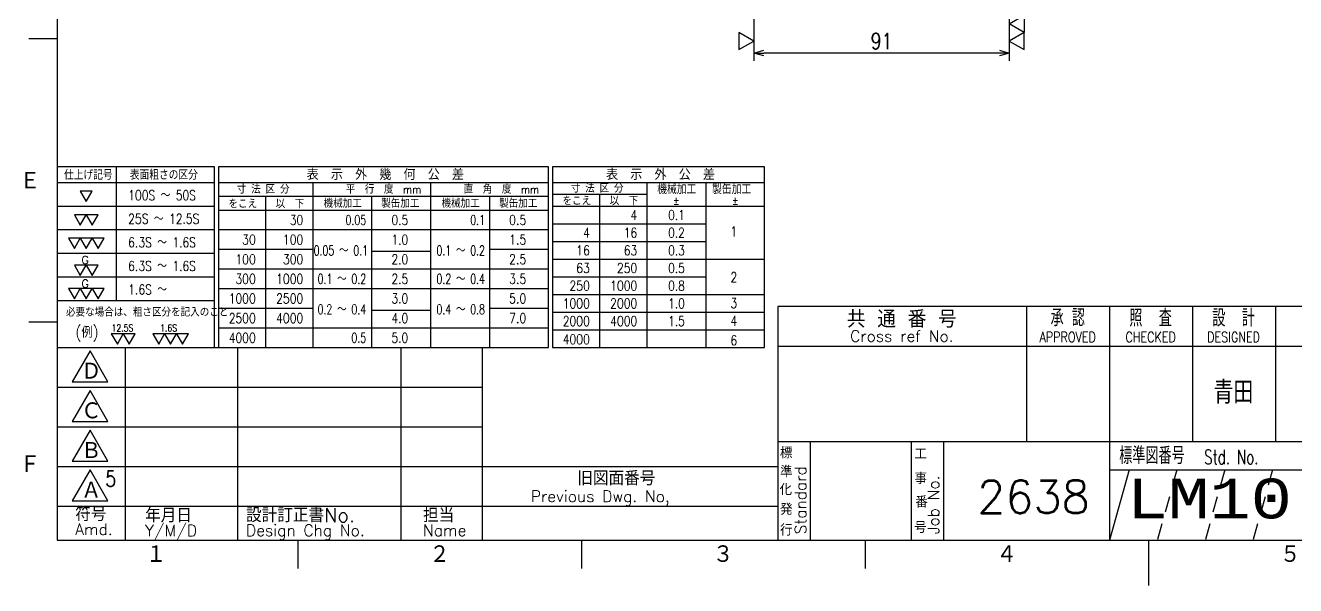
# Model space of a CAD drawing. Extents: x 0 to 1442, y 0 to 840.
# Drawn here: x 633.1 to 1085.6, y 4 to 203.7 of the extents above; entities that cross this region are included whole.
import ezdxf
from ezdxf.enums import TextEntityAlignment as Align

# ---------------------------------------------------------------- set-up
doc = ezdxf.new("R2010")
doc.units = 0
doc.header["$LTSCALE"] = 1.4142
doc.linetypes.add('GEN3A', pattern=[3.5, 2, -1.5])
doc.layers.get('0').update_dxf_attribs({"linetype": 'CONTINUOUS'})
doc.layers.get('DEFPOINTS').update_dxf_attribs({"linetype": 'CONTINUOUS'})
for name, color, linetype in [('2', 5, 'CONTINUOUS'), ('4', 3, 'CONTINUOUS'), ('5', 3, 'CONTINUOUS'), ('6', 52, 'CONTINUOUS'), ('8', 1, 'CONTINUOUS'), ('RAHM2', 1, 'CONTINUOUS')]:
    doc.layers.add(name, color=color, linetype=linetype)
doc.layers.add('AM_6', color=140, linetype='CONTINUOUS', lineweight=35)
doc.styles.add('DIMENSION', font='monotxt.shx', dxfattribs={"bigfont": 'bigfont.shx'})
doc.styles.get("Standard").update_dxf_attribs({"font": 'romans.shx', "width": 0.8, "bigfont": 'extfont.shx'})
doc.dimstyles.new('GEN-ISO', dxfattribs={"dimscale": 1.41421, "dimtxt": 4, "dimasz": 2.5, "dimexe": 2, "dimexo": 1, "dimgap": 1, "dimtad": 3, "dimdec": 3, "dimrnd": 0.001, "dimdsep": 46, "dimtxsty": 'Standard', "dimblk": 'OPEN30', "dimcen": 0, "dimclrt": 52, "dimadec": 0, "dimazin": 0, "dimtp": 0.1, "dimtm": 0.1, "dimtfac": 0.6, "dimtdec": 3, "dimtmove": 0, "dimatfit": 3, "dimldrblk": 'OPEN30', "dimfxl": 1, "dimarcsym": 0})

# ---------------------------------------------------------------- blocks, each defined once
blk = doc.blocks.new('1A3ﾌﾞﾋﾝ')
at = {"layer": 'RAHM2', "color": 5, "linetype": 'Continuous'}
for p, q in [((25, 287), (25, 10)), ((20, 98.5), (25, 98.5)), ((20, 48.5), (25, 48.5)), ((25, 10), (410, 10)), ((67.5, 5), (67.5, 10)), ((117.5, 5), (117.5, 10)), ((217.5, 2), (217.5, 10))]:
    blk.add_line(p, q, dxfattribs=at)
at = {"layer": 'RAHM2', "color": 7, "linetype": 'Continuous'}
for p, q in [((195.93, 51.26), (195.93, 27.42)), ((210.55, 51.26), (210.55, 10)), ((225.18, 51.26), (225.18, 27.42)), ((239.8, 51.26), (239.8, 27.42)), ((25, 44), (100, 44)), ((37, 44), (37, 10)), ((56.8, 44), (56.8, 10)), ((85.6, 44), (85.6, 10)), ((100, 10), (100, 44)), ((152.05, 44.26), (410, 44.26)), ((25, 37), (100, 37)), ((25, 30), (100, 30)), ((152.05, 27.42), (410, 27.42)), ((157.77, 27.42), (157.77, 10)), ((175.59, 27.42), (175.59, 10)), ((181.3, 27.42), (181.3, 10)), ((25, 23), (100, 23)), ((100, 23), (152.05, 23)), ((210.55, 22.42), (298.3, 22.42)), ((25, 16), (100, 16)), ((100, 16), (152.05, 16)), ((167.5, 5), (167.5, 10))]:
    blk.add_line(p, q, dxfattribs=at)
at = {"layer": 'RAHM2', "color": 3, "linetype": 'Continuous'}
blk.add_line((214.02, 22.42), (210.55, 10), dxfattribs=at)
at = {"layer": 'RAHM2', "color": 3, "linetype": 'GEN3A'}
for p, q in [((222.44, 22.42), (218.98, 10)), ((230.87, 22.42), (227.41, 10)), ((239.3, 22.42), (235.84, 10))]:
    blk.add_line(p, q, dxfattribs=at)
at = {"layer": 'RAHM2', "color": 5, "linetype": 'Continuous'}
blk.add_lwpolyline([(410, 51.26), (152.05, 51.26), (152.05, 10)], dxfattribs=at)
at = {"layer": 'RAHM2', "color": 7, "linetype": 'Continuous'}
for points in [[(30.79, 43.41), (27.65, 37.97), (33.92, 37.97)], [(30.79, 36.41), (27.65, 30.97), (33.92, 30.97)], [(30.79, 29.41), (27.65, 23.97), (33.92, 23.97)], [(30.79, 22.41), (27.65, 16.97), (33.92, 16.97)]]:
    blk.add_lwpolyline(points, close=True, dxfattribs=at)
at = {"layer": 'RAHM2', "color": 5, "linetype": 'Continuous'}
for s, p in [('Ｅ', (18.36, 71.74)), ('Ｆ', (18.36, 21.74)), ('１', (40.6, 5.87)), ('２', (90.6, 5.87)), ('３', (140.6, 5.87)), ('４', (190.6, 5.87)), ('５', (240.6, 5.87))]:
    blk.add_text(s, height=3.31, dxfattribs=at).set_placement(p)
at = {"layer": 'RAHM2', "color": 7, "linetype": 'Continuous'}
for s, height, p in [('共 通 番 号', 3, (173.93, 49.14)), ('Cross ref No.', 2, (173.93, 46.01))]:
    blk.add_text(s, height=height, dxfattribs=at).set_placement(p, align=Align.MIDDLE)
for s, height, width, p in [('承 認', 3, 0.7, (203.18, 49.35)), ('照  査', 3, 0.7, (217.8, 49.35)), ('設  計', 3, 0.7, (232.43, 49.35)), ('APPROVED', 1.8, 0.8, (203.18, 45.85)), ('CHECKED', 1.8, 0.8, (217.8, 45.85)), ('DESIGNED', 1.8, 0.8, (232.43, 45.85))]:
    blk.add_text(s, height=height, dxfattribs=dict(at, width=width)).set_placement(p, align=Align.MIDDLE)
for s, height, p in [('Ｄ', 3.2, (29.23, 38.2)), ('Ｃ', 3.2, (29.23, 31.2)), ('Ｂ', 3.2, (29.23, 24.2)), ('標', 2, (152.44, 24.43)), ('工', 2, (176.15, 24.24)), ('旧図面番号', 2.5, (116.71, 19.69)), ('準', 2, (152.47, 21.11)), ('Ａ', 3.2, (29.23, 17.2)), ('事', 2, (176.17, 19.92)), ('Previous Dwg. No,', 2, (108.5, 16.75)), ('化', 2, (152.37, 17.95)), ('番', 2, (176.31, 15.76)), ('符号', 2.5, (28.17, 13.37)), ('年月日', 2.5, (40.49, 13.14)), ('設計訂正書No.', 2.5, (58.29, 13.18)), ('担当', 2.5, (89.5, 13.18)), ('発', 2, (152.46, 14.47)), ('Amd.', 2, (28.17, 10.93)), ('Y/M/D', 2, (40.49, 10.7)), ('Design Chg No.', 2, (58.29, 10.75)), ('Name', 2, (89.5, 10.75)), ('行', 2, (152.46, 10.82)), ('号', 2, (176.11, 11.28))]:
    blk.add_text(s, height=height, dxfattribs=at).set_placement(p)
at = {"layer": 'RAHM2', "color": 7, "linetype": 'Continuous', "width": 0.7}
for s, height, p in [('標準図番号', 3, (212.26, 23.44)), ('Std. No.', 2.5, (227.23, 23.44))]:
    blk.add_text(s, height=height, dxfattribs=at).set_placement(p)
at = {"layer": 'RAHM2', "color": 7, "linetype": 'Continuous'}
for s, p in [('Standard', (157.07, 11.05)), ('Job No.', (180.5, 11.05))]:
    blk.add_text(s, height=2, rotation=90, dxfattribs=at).set_placement(p)
at = {"layer": 'RAHM2', "color": 5, "linetype": 'Continuous', "width": 0.7}
for tag, p in [('HEADER3', (35, 274.01)), ('HEADER4', (54.75, 274)), ('HEADER15', (74.49, 274)), ('HEADER16', (94.43, 274))]:
    blk.add_attdef(tag, text='', height=6, dxfattribs=at).set_placement(p, align=Align.MIDDLE)
at = {"layer": 'RAHM2', "color": 7, "linetype": 'Continuous'}
blk.add_attdef('HEADER5', text='', height=2.5, dxfattribs=at).set_placement((63.69, 267.1), align=Align.BOTTOM_RIGHT)
for tag, height, width, p in [('HEADER1', 5, 0.9, (359.12, 40.15)), ('HEADER7', 5, 0.8, (174.38, 35.8)), ('GEN-TITLE-SCA', 4, 0.85, (261.79, 35.85)), ('HEADER2', 6, 0.9, (358.89, 31.68)), ('HEADER11', 3.2, 0.63, (46.91, 19.38)), ('HEADER9', 3.33, 0.8, (71.4, 19.2)), ('HEADER10', 3.5, 0.8, (92.57, 19.22)), ('HEADER14', 3.31, 0.8, (126.54, 12.82))]:
    blk.add_attdef(tag, text='', height=height, dxfattribs=dict(at, width=width)).set_placement(p, align=Align.MIDDLE)
at = {"layer": 'RAHM2', "color": 7, "linetype": 'Continuous', "width": 0.8}
blk.add_attdef('GEN-TITLE-DAT', text='', height=3.5, dxfattribs=at).set_placement((275.35, 34.1), align=Align.BOTTOM_LEFT)
at = {"layer": 'RAHM2', "color": 5, "linetype": 'Continuous'}
blk.add_attdef('HEADER6', text='', height=5.8, dxfattribs=at).set_placement((207.09, 13.03), align=Align.BOTTOM_RIGHT)
at = {"layer": 'RAHM2', "color": 5, "linetype": 'Continuous', "style": 'DIMENSION', "width": 1.2}
for tag, p in [('HEADER13', (213.56, 11.75)), ('HEADER12', (247.26, 11.72)), ('GEN-TITLE-DWG', (316.79, 11.74))]:
    blk.add_attdef(tag, text='', height=7.02, dxfattribs=at).set_placement(p, align=Align.BOTTOM_LEFT)
blk.add_attdef('HEADER8', text='', height=7.02, dxfattribs=at).set_placement((406.69, 11.71), align=Align.BOTTOM_RIGHT)
blk = doc.blocks.new('_Open30')
at = {"color": 0, "linetype": 'ByBlock', "lineweight": -2}
for p, q in [((-1, 0.27), (0, 0)), ((0, 0), (-1, -0.27)), ((0, 0), (-1, 0))]:
    blk.add_line(p, q, dxfattribs=at)
blk = doc.blocks.new('*D86')
at = {"layer": '5', "color": 0, "lineweight": -2, "transparency": 16777216}
for p, q in [((892.63, 242.44), (892.63, 191.02)), ((983.63, 242.44), (983.63, 191.02)), ((980.09, 193.85), (896.17, 193.85))]:
    blk.add_line(p, q, dxfattribs=at)
at = {"layer": 'DEFPOINTS', "color": 0, "transparency": 16777216}
for p in [(892.63, 243.85), (983.63, 243.85), (892.63, 193.85)]:
    blk.add_point(p, dxfattribs=at)
at = {"layer": '5', "color": 0, "lineweight": -2, "transparency": 16777216, "xscale": 3.535525, "yscale": 3.535525, "zscale": 3.535525, "rotation": 180}
blk.add_blockref('_Open30', (892.63, 193.85), dxfattribs=at)
at = {"layer": '5', "color": 0, "lineweight": -2, "transparency": 16777216, "xscale": 3.535525, "yscale": 3.535525, "zscale": 3.535525}
blk.add_blockref('_Open30', (983.63, 193.85), dxfattribs=at)
at = {"layer": '5', "color": 52, "transparency": 16777216, "insert": (938.13, 198.09), "char_height": 5.657, "attachment_point": 5}
blk.add_mtext('91', dxfattribs=at)
blk = doc.blocks.new('A$C5F9221B6')
for p, q in [((10.5, 32.2), (10.5, 8.4)), ((0, 29.4), (28, 29.4)), ((28.7, 29.4), (87.5, 29.4)), ((45.5, 29.4), (45.5, 0)), ((66.5, 29.4), (66.5, 0)), ((88.2, 29.4), (126, 29.4)), ((88.2, 27.3), (105, 27.3)), ((96.6, 27.3), (96.6, 0)), ((105, 29.4), (105, 0)), ((115.5, 29.4), (115.5, 0)), ((28.7, 26.95), (87.5, 26.95)), ((37.1, 26.95), (37.1, 0)), ((56, 26.95), (56, 0)), ((77, 26.95), (77, 0)), ((88.2, 25.2), (126, 25.2)), ((28.7, 24.5), (87.5, 24.5)), ((0, 8.4), (28, 8.4))]:
    blk.add_line(p, q)
for points in [[(5.16, 26.02), (6.22, 27.86), (4.1, 27.86), (5.16, 26.02)], [(4.1, 21.82), (5.16, 23.66), (3.04, 23.66), (4.1, 21.82)], [(6.22, 21.82), (7.28, 23.66), (5.16, 23.66), (6.22, 21.82)], [(3.04, 17.62), (4.1, 19.46), (1.98, 19.46), (3.04, 17.62)], [(5.16, 17.62), (6.22, 19.46), (4.1, 19.46), (5.16, 17.62)], [(7.28, 17.62), (8.35, 19.46), (6.22, 19.46), (7.28, 17.62)], [(4.1, 12.86), (5.16, 14.69), (3.04, 14.69), (4.1, 12.86)], [(6.22, 12.86), (7.28, 14.69), (5.16, 14.69), (6.22, 12.86)], [(3.04, 8.66), (4.1, 10.49), (1.98, 10.49), (3.04, 8.66)], [(5.16, 8.66), (6.22, 10.49), (4.1, 10.49), (5.16, 8.66)], [(7.28, 8.66), (8.35, 10.49), (6.22, 10.49), (7.28, 8.66)], [(10.7, 0.61), (11.76, 2.45), (9.63, 2.45), (10.7, 0.61)], [(12.82, 0.61), (13.88, 2.45), (11.76, 2.45), (12.82, 0.61)], [(18.07, 0.61), (19.13, 2.45), (17.01, 2.45), (18.07, 0.61)], [(20.19, 0.61), (21.26, 2.45), (19.13, 2.45), (20.19, 0.61)], [(22.32, 0.61), (23.38, 2.45), (21.26, 2.45), (22.32, 0.61)]]:
    blk.add_lwpolyline(points, close=True)
at = {"layer": '2'}
for points in [[(0, 0), (28, 0), (28, 32.2), (0, 32.2)], [(28.7, 0), (87.5, 0), (87.5, 32.2), (28.7, 32.2)], [(88.2, 0), (126, 0), (126, 32.2), (88.2, 32.2)]]:
    blk.add_lwpolyline(points, close=True, dxfattribs=at)
at = {"layer": '4'}
for p, q in [((0, 25.2), (28, 25.2)), ((0, 21), (28, 21)), ((28.7, 21), (87.5, 21)), ((88.2, 22.05), (115.5, 22.05)), ((88.2, 18.9), (115.5, 18.9)), ((0, 16.8), (28, 16.8)), ((28.7, 17.5), (45.5, 17.5)), ((56, 17.15), (66.5, 17.15)), ((77, 17.5), (87.5, 17.5)), ((28.7, 14), (87.5, 14)), ((88.2, 15.75), (126, 15.75)), ((0, 12.6), (28, 12.6)), ((88.2, 12.6), (115.5, 12.6)), ((28.7, 10.5), (87.5, 10.5)), ((88.2, 9.45), (126, 9.45)), ((28.7, 7), (45.5, 7)), ((77, 7), (87.5, 7)), ((56, 6.65), (66.5, 6.65)), ((88.2, 6.3), (126, 6.3)), ((28.7, 3.5), (87.5, 3.5)), ((88.2, 3.15), (126, 3.15))]:
    blk.add_line(p, q, dxfattribs=at)
for s, p in [('表\u3000示\u3000外\u3000幾\u3000何\u3000公\u3000差', (58.43, 29.86)), ('表\u3000示\u3000外\u3000公\u3000差', (107.45, 29.86))]:
    blk.add_text(s, height=1.96).set_placement(p, align=Align.CENTER)
at = {"width": 0.9}
for s, height, p in [('仕上げ記号', 1.54, (5.53, 29.91)), ('表面粗さの区分', 1.54, (18.98, 29.91)), ('寸 法 区 分', 1.4, (36.67, 27.45)), ('平\u3000行\u3000度\u3000mm', 1.4, (58.11, 27.45)), ('直\u3000角\u3000度\u3000mm', 1.4, (79.11, 27.45)), ('寸 法 区 分', 1.4, (96.17, 27.62)), ('機械加工', 1.61, (110.35, 27.35)), ('製缶加工', 1.61, (120.13, 27.35)), ('をこえ', 1.4, (33.04, 24.85)), ('以\u3000下', 1.4, (41.44, 24.85)), ('機械加工', 1.4, (50.85, 24.93)), ('製缶加工', 1.4, (61.11, 24.93)), ('機械加工', 1.4, (71.85, 24.93)), ('製缶加工', 1.4, (82.11, 24.93)), ('をこえ', 1.4, (92.54, 25.38)), ('以\u3000下', 1.4, (100.94, 25.38)), ('%%P', 1.4, (110.27, 25.48)), ('%%P', 1.4, (120.77, 25.48))]:
    blk.add_text(s, height=height, dxfattribs=at).set_placement(p, align=Align.CENTER)
for s, height, width, p in [('100S ～ 50S', 1.75, 0.8, (12.64, 26.26)), ('25S ～ 12.5S', 1.75, 0.8, (12.64, 22.06)), ('0.1', 1.75, 0.8, (108.79, 22.73)), ('0.2', 1.75, 0.8, (108.79, 19.58)), ('1', 1.75, 0.8, (119.92, 19.81)), ('6.3S ～ 1.6S', 1.75, 0.8, (12.64, 17.86)), ('0.3', 1.75, 0.8, (108.79, 16.43)), ('6.3S ～ 1.6S', 1.75, 0.8, (12.64, 13.66)), ('0.5', 1.75, 0.8, (108.79, 13.28)), ('0.8', 1.75, 0.8, (108.79, 10.13)), ('2', 1.75, 0.8, (119.92, 11.65)), ('1.6S ～ ', 1.75, 0.8, (12.64, 9.46)), ('必要な場合は、粗さ区分を記入のこと', 1.4, 0.9, (1.56, 5.54)), ('1.0', 1.75, 0.8, (108.79, 6.98)), ('3', 1.75, 0.8, (119.92, 7.04)), ('1.5', 1.75, 0.8, (108.79, 3.83)), ('4', 1.75, 0.8, (119.92, 3.89)), ('(例)', 2, 0.9, (3.23, 1.73)), ('12.5S', 1.26, 0.8, (9.67, 2.83)), ('1.6S', 1.26, 0.8, (18.32, 2.83)), ('6', 1.75, 0.8, (119.92, 0.39))]:
    blk.add_text(s, height=height, dxfattribs=dict(width=width)).set_placement(p)
for s, width, p in [('30', 0.8, (43.8, 21.85)), ('0.05', 0.7, (55.02, 21.85)), ('0.5', 0.8, (62.51, 21.85)), ('0.1', 0.7, (76.19, 21.85)), ('0.5', 0.8, (83.51, 21.85)), ('4', 0.8, (103.3, 22.73)), ('4', 0.8, (94.85, 19.58)), ('16', 0.8, (103.3, 19.58)), ('30', 0.8, (35.35, 18.35)), ('100', 0.8, (43.8, 18.35)), ('0.05 ～ 0.1', 0.7, (55.36, 16.42)), ('1.0', 0.8, (62.51, 18.35)), ('0.1 ～ 0.2', 0.7, (76.19, 16.42)), ('1.5', 0.8, (83.51, 18.35)), ('16', 0.8, (94.85, 16.43)), ('63', 0.8, (103.3, 16.43)), ('100', 0.8, (35.35, 14.85)), ('300', 0.8, (43.8, 14.85)), ('2.0', 0.8, (62.51, 14.85)), ('2.5', 0.8, (83.51, 14.85)), ('63', 0.8, (94.85, 13.28)), ('250', 0.8, (103.3, 13.28)), ('300', 0.8, (35.35, 11.35)), ('1000', 0.8, (43.8, 11.35)), ('0.1 ～ 0.2', 0.7, (55.02, 11.35)), ('2.5', 0.8, (62.51, 11.35)), ('0.2 ～ 0.4', 0.7, (76.19, 11.35)), ('3.5', 0.8, (83.51, 11.35)), ('250', 0.8, (94.85, 10.13)), ('1000', 0.8, (103.3, 10.13)), ('1000', 0.8, (35.35, 7.85)), ('2500', 0.8, (43.8, 7.85)), ('3.0', 0.8, (62.51, 7.85)), ('5.0', 0.8, (83.51, 7.85)), ('0.2 ～ 0.4', 0.7, (55.02, 5.93)), ('0.4 ～ 0.8', 0.7, (76.19, 5.93)), ('1000', 0.8, (94.85, 6.98)), ('2000', 0.8, (103.3, 6.98)), ('2500', 0.8, (35.35, 4.35)), ('4000', 0.8, (43.8, 4.35)), ('4.0', 0.8, (62.51, 4.35)), ('7.0', 0.8, (83.51, 4.35)), ('2000', 0.8, (94.85, 3.83)), ('4000', 0.8, (103.3, 3.83)), ('4000', 0.8, (35.35, 0.85)), ('0.5', 0.7, (55.02, 0.85)), ('5.0', 0.8, (62.51, 0.85)), ('4000', 0.8, (94.85, 0.58))]:
    blk.add_text(s, height=1.75, dxfattribs=dict(width=width)).set_placement(p, align=Align.RIGHT)
for p in [(5.6, 14.89), (5.6, 10.69)]:
    blk.add_text('G', height=1.4).set_placement(p, align=Align.RIGHT)

msp = doc.modelspace()

# ---------------------------------------------------------------- linework, layer by layer
at = {"layer": '8'}
for points in [[(983.6296, 204.2442), (988.9328, 207.3059), (988.9328, 201.1825), (983.6296, 204.2442)], [(892.6296, 198.1207), (887.3263, 201.1825), (887.3263, 195.059), (892.6296, 198.1207)], [(983.6296, 198.1207), (988.9328, 195.059), (988.9328, 201.1825), (983.6296, 198.1207)]]:
    msp.add_lwpolyline(points, close=True, dxfattribs=at)

# ---------------------------------------------------------------- block references
at = {"layer": '2'}
ref = msp.add_blockref('1A3ﾌﾞﾋﾝ', (593.9682, 0), dxfattribs=dict(at, xscale=2.02030000060609, yscale=2.02030000060609, zscale=2.02030000060609))
ref.add_attrib('HEADER6', '2638', dxfattribs={"layer": 'RAHM2', "color": 5, "linetype": 'Continuous', "height": 11.71774}).set_placement((1012.3488, 26.3161), align=Align.BOTTOM_RIGHT)
ref.add_attrib('HEADER13', 'LM10', dxfattribs={"layer": 'RAHM2', "color": 5, "linetype": 'Continuous', "height": 14.18857, "style": 'DIMENSION', "width": 1.2}).set_placement((1025.4151, 23.7287), align=Align.BOTTOM_LEFT)
at = {"layer": '6', "xscale": 2.0000000006, "yscale": 2.0000000006, "zscale": 2.0000000006}
msp.add_blockref('A$C5F9221B6', (644.4757, 88.8932), dxfattribs=at)

# ---------------------------------------------------------------- texts
at = {"layer": '5', "color": 52, "insert": (1056.3913, 72.8802), "char_height": 8.05714, "attachment_point": 4}
msp.add_mtext('青田', dxfattribs=at)
at = {"layer": 'AM_6', "color": 7, "lineweight": 50, "insert": (661.5962, 44.9937), "char_height": 5.6568, "attachment_point": 1}
msp.add_mtext_dynamic_manual_height_columns('5', width=7.071, gutter_width=35.355, heights=[0], dxfattribs=at)

# ---------------------------------------------------------------- dimensions: what is measured, and where the dimension line sits
at = {"layer": '5'}
dim = msp.add_linear_dim(base=(892.6296, 193.8499), p1=(983.6296, 243.8499), p2=(892.6296, 243.8499), angle=180, dimstyle='GEN-ISO', dxfattribs=at)
dim.commit()
dim.dimension.update_dxf_attribs({"geometry": '*D86', "text_midpoint": (938.1296, 198.0925)})

doc.saveas('drawing.dxf')
